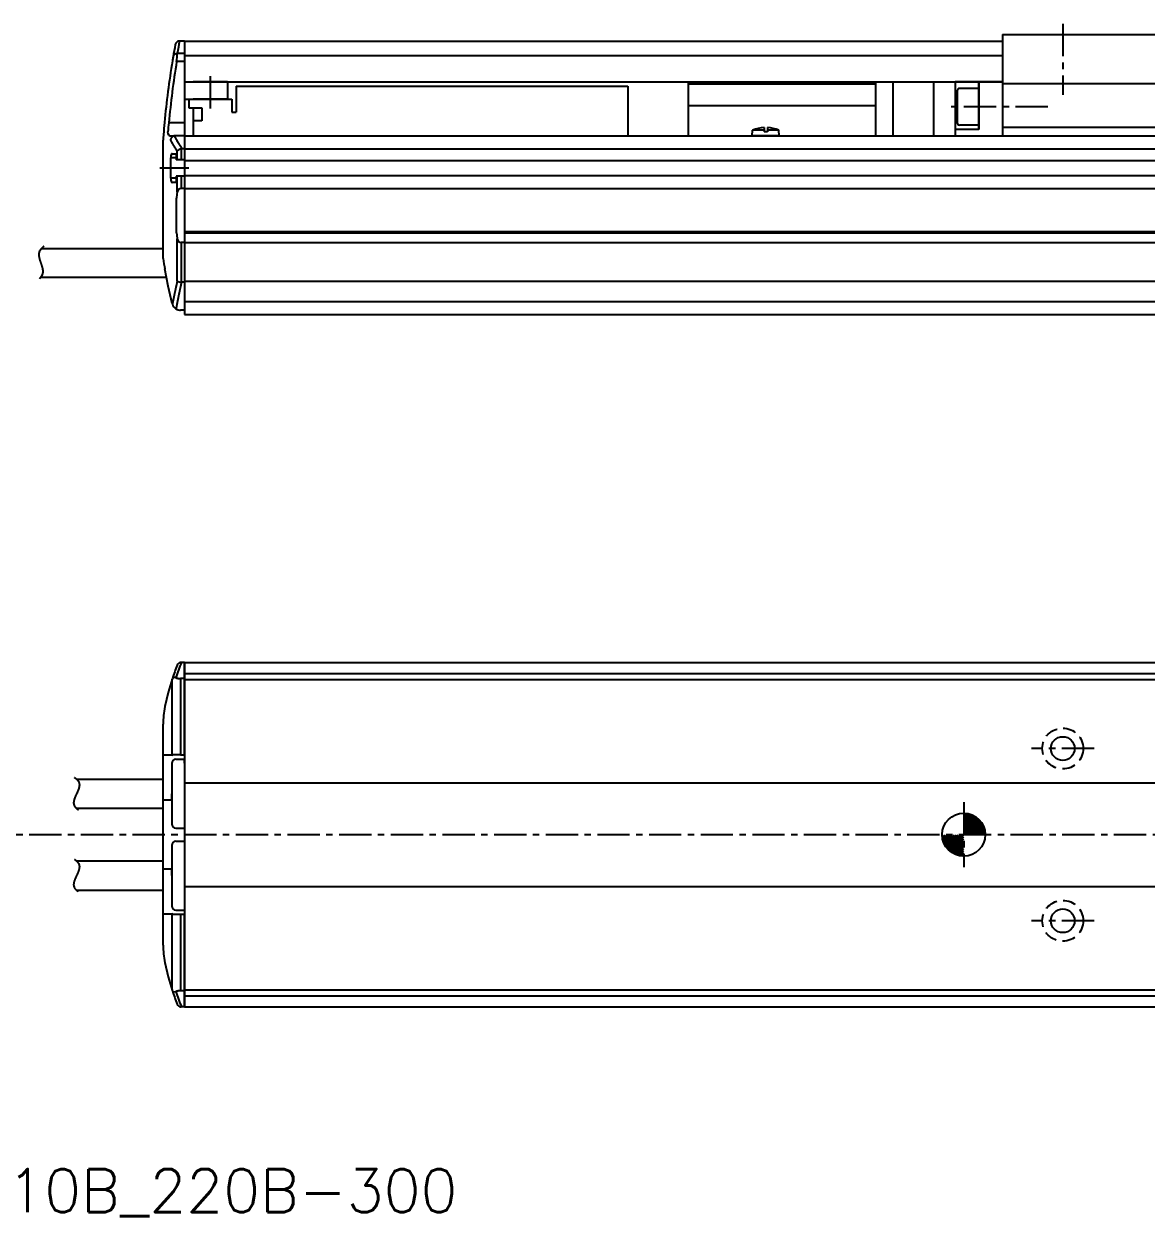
# Model space of a CAD drawing. Extents: x -493 to 333, y 42 to 537.
# Drawn here: x -330.9 to -70.1, y 41.9 to 318.8 of the extents above; entities that cross this region are included whole.
import ezdxf

# ---------------------------------------------------------------- set-up
doc = ezdxf.new("R2010")
doc.units = 0
doc.linetypes.add('CENTER', pattern=[12, 7.5, -1.5, 1.5, -1.5])
doc.linetypes.add('DASHED', pattern=[4.5, 3, -1.5])
doc.layers.get('0').update_dxf_attribs({"linetype": 'CONTINUOUS'})
doc.layers.add('CENTER', color=1, linetype='CENTER')
doc.styles.get("Standard").update_dxf_attribs({"font": 'txt', "bigfont": 'EXTFONT'})

# ---------------------------------------------------------------- blocks, each defined once
blk = doc.blocks.new('DTL0004')
at = {"color": 0, "linetype": 'CONTINUOUS'}
for p, q in [((-3.15, 0), (-3.04, 1.3)), ((3.15, 0), (-3.15, 0)), ((-0.4, 1.3), (-3.04, 1.3)), ((-0.4, 1.89), (-0.4, 0.9)), ((0.4, 0.9), (-0.4, 0.9)), ((0.4, 1.89), (0.4, 0.9)), ((3.04, 1.3), (0.4, 1.3)), ((3.15, 0), (3.04, 1.3))]:
    blk.add_line(p, q, dxfattribs=at)
for start, end in [(92.8723, 112.3565), (67.6435, 87.1277)]:
    blk.add_arc((0, -6.08), 7.98, start, end, dxfattribs=at)
at = {"color": 0}
blk.add_point((0, 0), dxfattribs=at)
blk.add_point((0, 0), dxfattribs=at)
blk = doc.blocks.new('*X5')
at = {"color": 0}
for p, q in [((-296.92, 152.53), (-296.85, 152.6)), ((-296.92, 152.3), (-296.64, 152.59)), ((-296.92, 152.08), (-296.44, 152.56)), ((-296.92, 151.86), (-296.26, 152.52)), ((-296.92, 151.63), (-296.09, 152.46)), ((-296.92, 151.41), (-295.93, 152.4)), ((-296.92, 151.18), (-295.78, 152.33)), ((-296.92, 150.96), (-295.64, 152.25)), ((-296.92, 150.74), (-295.5, 152.16)), ((-296.92, 150.51), (-295.37, 152.07)), ((-296.92, 150.29), (-295.25, 151.96)), ((-296.89, 150.1), (-295.14, 151.85)), ((-296.66, 150.1), (-295.03, 151.74)), ((-296.44, 150.1), (-294.93, 151.61)), ((-296.21, 150.1), (-294.84, 151.48)), ((-295.99, 150.1), (-294.75, 151.34)), ((-295.77, 150.1), (-294.67, 151.2)), ((-295.54, 150.1), (-294.61, 151.04)), ((-299.42, 150.03), (-299.34, 150.1)), ((-299.41, 149.82), (-299.12, 150.1)), ((-299.38, 149.63), (-298.9, 150.1)), ((-299.33, 149.44), (-298.67, 150.1)), ((-299.28, 149.27), (-298.45, 150.1)), ((-299.22, 149.11), (-298.23, 150.1)), ((-299.15, 148.96), (-298, 150.1)), ((-299.07, 148.82), (-297.78, 150.1)), ((-298.98, 148.68), (-297.56, 150.1)), ((-298.88, 148.55), (-297.33, 150.1)), ((-298.78, 148.43), (-297.11, 150.1)), ((-298.67, 148.32), (-296.92, 150.07)), ((-298.56, 148.21), (-296.92, 149.84)), ((-298.43, 148.11), (-296.92, 149.62)), ((-295.32, 150.1), (-294.55, 150.88)), ((-295.1, 150.1), (-294.5, 150.7)), ((-294.87, 150.1), (-294.46, 150.52)), ((-294.65, 150.1), (-294.43, 150.32)), ((-294.43, 150.1), (-294.42, 150.11)), ((-298.3, 148.02), (-296.92, 149.4)), ((-298.16, 147.93), (-296.92, 149.17)), ((-298.02, 147.86), (-296.92, 148.95)), ((-297.86, 147.79), (-296.92, 148.73)), ((-297.7, 147.73), (-296.92, 148.5)), ((-297.52, 147.68), (-296.92, 148.28)), ((-297.34, 147.64), (-296.92, 148.05)), ((-297.14, 147.61), (-296.92, 147.83)), ((-296.93, 147.6), (-296.92, 147.61))]:
    blk.add_line(p, q, dxfattribs=at)

msp = doc.modelspace()

# ---------------------------------------------------------------- linework, layer by layer
at = {"color": 7, "linetype": 'CONTINUOUS'}
for p, q in [((-103.52, 316.26), (-25.52, 316.26)), ((-103.52, 316.26), (-103.52, 292.76)), ((-294.71, 314.76), (-294.7, 314.76)), ((-293.52, 314.76), (-294.7, 314.76)), ((-293.52, 314.76), (-293.52, 305.26)), ((-293.52, 314.76), (-293.52, 252.26)), ((-293.52, 314.76), (-103.52, 314.76)), ((-293.52, 314.76), (-293.52, 305.26)), ((-293.52, 311.87), (-295.21, 311.87)), ((-293.52, 311.4), (-103.52, 311.4)), ((-293.52, 309.99), (-295.37, 309.99)), ((-293.52, 305.26), (-103.52, 305.26)), ((-283.52, 305.26), (-291.52, 305.26)), ((-283.52, 305.26), (-283.52, 301.26)), ((-176.52, 305.26), (-176.52, 292.76)), ((-176.52, 304.79), (-133.02, 304.79)), ((-133.02, 305.26), (-133.02, 292.76)), ((-129.02, 305.26), (-129.02, 292.76)), ((-119.52, 305.26), (-119.52, 292.76)), ((-114.52, 305.26), (-114.52, 292.76)), ((-103.52, 305.26), (-114.52, 305.26)), ((-103.52, 305.26), (-114.52, 305.26)), ((-109.02, 294.26), (-109.02, 305.26)), ((-109.02, 305.26), (-109.02, 294.26)), ((-103.52, 304.89), (-60.59, 304.89)), ((-281.52, 304.26), (-190.52, 304.26)), ((-281.52, 304.26), (-281.52, 298.26)), ((-190.52, 304.26), (-190.52, 292.76)), ((-114.02, 303.26), (-114.02, 295.76)), ((-114.02, 303.26), (-114.02, 295.76)), ((-109.02, 303.76), (-113.52, 303.76)), ((-109.02, 303.76), (-113.52, 303.76)), ((-293.52, 301.26), (-282.52, 301.26)), ((-292.52, 301.26), (-292.52, 299.26)), ((-292.52, 299.26), (-289.52, 299.26)), ((-283.52, 301.26), (-291.52, 301.26)), ((-291.52, 299.26), (-291.52, 292.76)), ((-289.52, 299.26), (-289.52, 296.26)), ((-282.52, 301.26), (-282.52, 298.26)), ((-176.52, 299.8), (-133.02, 299.8)), ((-282.52, 298.26), (-281.52, 298.26)), ((-293.52, 295.76), (-297.19, 295.76)), ((-289.52, 296.26), (-291.52, 296.26)), ((-109.02, 294.26), (-114.52, 294.26)), ((-109.02, 294.26), (-114.52, 294.26)), ((-109.02, 295.26), (-113.52, 295.26)), ((-109.02, 295.26), (-113.52, 295.26)), ((-103.52, 294.76), (-25.52, 294.76)), ((-298.52, 264.26), (-298.52, 291.76)), ((-298.42, 293.08), (-298.42, 293.06)), ((-297.12, 292.85), (-296.91, 292.76)), ((-296.91, 292.76), (-295.76, 292.76)), ((-295.76, 292.76), (-295.91, 292.75)), ((-293.52, 292.76), (-295.76, 292.76)), ((-293.52, 292.76), (318.48, 292.76)), ((-293.52, 292.76), (-293.52, 251.26)), ((-296.43, 288.61), (-295.49, 288.61)), ((-295.49, 288.61), (-295.49, 287.16)), ((-295.23, 287.16), (-295.23, 289.18)), ((-294.1, 289.76), (-294.3, 289.74)), ((-294.3, 289.74), (-294.3, 287.16)), ((-293.52, 289.76), (-294.1, 289.76)), ((-293.52, 289.76), (318.48, 289.76)), ((-296.75, 282.91), (-296.75, 287.61)), ((-295.49, 287.61), (-296.75, 287.61)), ((-293.52, 287.16), (-295.49, 287.16)), ((-293.52, 287.01), (318.48, 287.01)), ((-295.49, 282.91), (-296.75, 282.91)), ((-293.52, 283.36), (-295.49, 283.36)), ((-295.49, 283.36), (-295.49, 281.91)), ((-295.23, 279.69), (-295.23, 283.36)), ((-294.3, 283.36), (-294.3, 280.49)), ((-293.52, 283.51), (318.48, 283.51)), ((-295.49, 281.91), (-296.43, 281.91)), ((-293.52, 280.49), (-294.3, 280.49)), ((-293.52, 280.49), (318.48, 280.49)), ((-295.37, 270.26), (-295.37, 278.26)), ((-295.23, 259.03), (-295.23, 268.83)), ((-293.52, 270.56), (318.48, 270.56)), ((-293.52, 270.26), (318.48, 270.26)), ((-326.73, 266.61), (-298.55, 266.61)), ((-294.3, 268.02), (-294.3, 258.76)), ((-293.52, 268.02), (-294.3, 268.02)), ((-293.52, 268.02), (318.48, 268.02)), ((-326.94, 259.91), (-297.74, 259.91)), ((-294.3, 258.76), (-294.25, 258.76)), ((-293.52, 258.76), (-294.25, 258.76)), ((-293.52, 259.03), (318.48, 259.03)), ((-296.41, 253.79), (-296.37, 253.65)), ((-293.52, 252.26), (-294.46, 252.26)), ((-293.52, 254.26), (318.48, 254.26)), ((-293.52, 251.26), (318.48, 251.26)), ((-294.3, 170.47), (-294.25, 170.47)), ((-293.52, 170.47), (-294.25, 170.47)), ((-293.52, 170.47), (-293.52, 90.47)), ((-293.52, 170.47), (318.48, 170.47)), ((-293.52, 166.72), (-293.52, 170.47)), ((-296.41, 166.56), (-296.37, 166.68)), ((-296.41, 148.97), (-296.41, 166.56)), ((-293.52, 166.72), (-294.46, 166.72)), ((-294.46, 166.72), (-294.46, 148.97)), ((-293.52, 167.87), (318.48, 167.87)), ((-293.52, 148.97), (-293.52, 166.72)), ((-293.52, 166.47), (318.48, 166.47)), ((-298.52, 104.82), (-298.52, 156.12)), ((-298.52, 148.92), (-298.35, 148.97)), ((-298.35, 148.97), (-296.41, 148.97)), ((-296.52, 148.9), (-296.32, 148.97)), ((-296.52, 146.97), (-296.52, 132.97)), ((-294.46, 148.97), (-296.41, 148.97)), ((-295.52, 147.97), (-293.52, 147.97)), ((-294.46, 148.97), (-293.52, 148.97)), ((-293.52, 148.97), (-293.52, 147.99)), ((-293.52, 147.05), (-293.52, 147.99)), ((-293.52, 147.97), (-293.52, 131.97)), ((-293.52, 147.05), (-293.52, 146.52)), ((-318.6, 143.32), (-298.52, 143.32)), ((-293.52, 142.47), (318.48, 142.47)), ((-296.52, 138.47), (-298.52, 138.47)), ((-296.52, 138.47), (-296.52, 139.97)), ((-318.69, 136.62), (-298.52, 136.62)), ((-295.52, 131.97), (-293.52, 131.97)), ((-296.52, 127.97), (-296.52, 113.97)), ((-295.52, 128.97), (-293.52, 128.97)), ((-293.52, 128.97), (-293.52, 112.97)), ((-318.66, 124.37), (-298.52, 124.37)), ((-296.52, 122.47), (-298.52, 122.47)), ((-296.52, 120.97), (-296.52, 122.47)), ((-318.64, 117.57), (-298.52, 117.57)), ((-293.52, 118.47), (318.48, 118.47)), ((-293.52, 114.42), (-293.52, 113.9)), ((-293.52, 113.9), (-293.52, 112.96)), ((-298.35, 111.97), (-298.52, 112.03)), ((-296.41, 111.97), (-298.35, 111.97)), ((-296.32, 111.97), (-296.52, 112.05)), ((-296.41, 94.39), (-296.41, 111.97)), ((-296.41, 111.97), (-294.46, 111.97)), ((-295.52, 112.97), (-293.52, 112.97)), ((-294.46, 111.97), (-294.46, 94.23)), ((-294.46, 111.97), (-293.52, 111.97)), ((-293.52, 112.96), (-293.52, 111.97)), ((-293.52, 94.23), (-293.52, 111.97)), ((-296.37, 94.27), (-296.41, 94.39)), ((-293.52, 94.23), (-294.46, 94.23)), ((-293.52, 94.47), (318.48, 94.47)), ((-293.52, 90.47), (-293.52, 94.23)), ((-293.52, 93.07), (318.48, 93.07)), ((-294.25, 90.47), (-294.3, 90.47)), ((-293.52, 90.47), (-294.25, 90.47)), ((-293.52, 90.47), (318.48, 90.47))]:
    msp.add_line(p, q, dxfattribs=at)
for points in [[(-295.37, 309.99), (-295.33, 310.42), (-295.28, 311.04), (-295.24, 311.54), (-295.21, 311.87)], [(-297.12, 292.85), (-297.33, 293.25), (-297.42, 293.71)], [(-296.43, 288.61), (-296.44, 288.61), (-296.55, 288.54), (-296.64, 288.37), (-296.7, 288.13), (-296.74, 287.83), (-296.75, 287.61)], [(-296.75, 282.91), (-296.75, 282.81), (-296.72, 282.49), (-296.66, 282.2), (-296.57, 282), (-296.46, 281.91), (-296.43, 281.91)], [(-295.23, 279.69), (-295.31, 279.2), (-295.37, 278.26)], [(-295.37, 270.26), (-295.35, 269.71), (-295.23, 268.83)], [(-296.41, 253.79), (-297.32, 257.88), (-298.1, 261.84)], [(-296.41, 166.56), (-297.32, 163.46), (-298.1, 160.2)], [(-295.53, 166.9), (-295.74, 166.95), (-296.04, 166.95), (-296.26, 166.85), (-296.37, 166.68)], [(-298.1, 100.75), (-297.32, 97.47), (-296.41, 94.39)], [(-296.37, 94.27), (-296.32, 94.17), (-296.17, 94.04), (-295.92, 93.98), (-295.53, 94.05)]]:
    msp.add_lwpolyline(points, dxfattribs=at)
for points in [[(-296.8, 291.76, 0), (-296.79, 291.74, 0), (-296.78, 291.72, 0), (-296.77, 291.7, 0), (-296.76, 291.68, 0), (-296.75, 291.66, 0), (-296.74, 291.64, 0), (-296.73, 291.61, 0), (-296.71, 291.59, 0), (-296.7, 291.57, 0), (-296.69, 291.55, 0), (-296.68, 291.53, 0), (-296.67, 291.51, 0), (-296.66, 291.49, 0), (-296.65, 291.47, 0), (-296.64, 291.45, 0), (-296.63, 291.43, 0), (-296.61, 291.41, 0), (-296.6, 291.39, 0), (-296.59, 291.37, 0), (-296.58, 291.35, 0), (-296.57, 291.33, 0), (-296.56, 291.31, 0), (-296.55, 291.29, 0), (-296.54, 291.27, 0), (-296.52, 291.25, 0), (-296.51, 291.23, 0), (-296.5, 291.21, 0), (-296.49, 291.19, 0), (-296.48, 291.17, 0), (-296.47, 291.15, 0), (-296.46, 291.13, 0), (-296.44, 291.11, 0), (-296.43, 291.09, 0), (-296.42, 291.07, 0), (-296.41, 291.05, 0), (-296.4, 291.03, 0), (-296.39, 291.01, 0), (-296.37, 290.99, 0), (-296.36, 290.96, 0), (-296.35, 290.94, 0), (-296.34, 290.92, 0), (-296.33, 290.9, 0), (-296.31, 290.88, 0), (-296.3, 290.86, 0), (-296.29, 290.84, 0), (-296.28, 290.82, 0), (-296.27, 290.8, 0), (-296.26, 290.78, 0), (-296.24, 290.76, 0), (-296.23, 290.74, 0), (-296.22, 290.72, 0), (-296.21, 290.7, 0), (-296.2, 290.68, 0), (-296.18, 290.66, 0), (-296.17, 290.64, 0), (-296.16, 290.62, 0), (-296.15, 290.6, 0), (-296.14, 290.58, 0), (-296.12, 290.56, 0), (-296.11, 290.54, 0), (-296.1, 290.52, 0), (-296.09, 290.5, 0), (-296.07, 290.48, 0), (-296.06, 290.46, 0), (-296.05, 290.44, 0), (-296.04, 290.42, 0), (-296.03, 290.4, 0), (-296.01, 290.38, 0), (-296, 290.36, 0), (-295.99, 290.34, 0), (-295.98, 290.32, 0), (-295.96, 290.3, 0), (-295.95, 290.28, 0), (-295.94, 290.26, 0), (-295.93, 290.24, 0), (-295.91, 290.22, 0), (-295.9, 290.2, 0), (-295.89, 290.18, 0), (-295.88, 290.16, 0), (-295.86, 290.14, 0), (-295.85, 290.12, 0), (-295.84, 290.1, 0), (-295.83, 290.08, 0), (-295.81, 290.06, 0), (-295.8, 290.04, 0), (-295.79, 290.02, 0), (-295.77, 290, 0), (-295.76, 289.98, 0), (-295.75, 289.96, 0), (-295.74, 289.94, 0), (-295.72, 289.92, 0), (-295.71, 289.9, 0), (-295.7, 289.88, 0), (-295.68, 289.86, 0), (-295.67, 289.84, 0), (-295.66, 289.82, 0), (-295.65, 289.8, 0), (-295.63, 289.78, 0), (-295.62, 289.76, 0), (-295.61, 289.74, 0), (-295.59, 289.72, 0), (-295.58, 289.7, 0), (-295.57, 289.68, 0), (-295.55, 289.66, 0), (-295.54, 289.64, 0), (-295.53, 289.62, 0), (-295.51, 289.6, 0), (-295.5, 289.58, 0), (-295.49, 289.56, 0), (-295.47, 289.54, 0), (-295.46, 289.52, 0), (-295.45, 289.5, 0), (-295.43, 289.48, 0), (-295.42, 289.46, 0), (-295.41, 289.44, 0), (-295.39, 289.42, 0), (-295.38, 289.4, 0), (-295.37, 289.38, 0), (-295.35, 289.36, 0), (-295.34, 289.34, 0), (-295.33, 289.32, 0), (-295.31, 289.3, 0), (-295.3, 289.28, 0), (-295.29, 289.26, 0), (-295.27, 289.24, 0), (-295.26, 289.22, 0), (-295.25, 289.2, 0), (-295.23, 289.18, 0)], [(-295.91, 292.75, 0), (-295.9, 292.72, 0), (-295.88, 292.7, 0), (-295.87, 292.68, 0), (-295.86, 292.65, 0), (-295.85, 292.63, 0), (-295.83, 292.6, 0), (-295.82, 292.58, 0), (-295.81, 292.56, 0), (-295.8, 292.53, 0), (-295.78, 292.51, 0), (-295.77, 292.49, 0), (-295.76, 292.46, 0), (-295.75, 292.44, 0), (-295.73, 292.42, 0), (-295.72, 292.39, 0), (-295.71, 292.37, 0), (-295.7, 292.34, 0), (-295.68, 292.32, 0), (-295.67, 292.3, 0), (-295.66, 292.27, 0), (-295.65, 292.25, 0), (-295.63, 292.23, 0), (-295.62, 292.2, 0), (-295.61, 292.18, 0), (-295.59, 292.16, 0), (-295.58, 292.13, 0), (-295.57, 292.11, 0), (-295.55, 292.08, 0), (-295.54, 292.06, 0), (-295.53, 292.04, 0), (-295.52, 292.01, 0), (-295.5, 291.99, 0), (-295.49, 291.97, 0), (-295.48, 291.94, 0), (-295.46, 291.92, 0), (-295.45, 291.9, 0), (-295.44, 291.87, 0), (-295.42, 291.85, 0), (-295.41, 291.83, 0), (-295.4, 291.8, 0), (-295.38, 291.78, 0), (-295.37, 291.76, 0), (-295.36, 291.73, 0), (-295.34, 291.71, 0), (-295.33, 291.69, 0), (-295.31, 291.66, 0), (-295.3, 291.64, 0), (-295.29, 291.61, 0), (-295.27, 291.59, 0), (-295.26, 291.57, 0), (-295.25, 291.54, 0), (-295.23, 291.52, 0), (-295.22, 291.5, 0), (-295.21, 291.47, 0), (-295.19, 291.45, 0), (-295.18, 291.43, 0), (-295.16, 291.4, 0), (-295.15, 291.38, 0), (-295.14, 291.36, 0), (-295.12, 291.33, 0), (-295.11, 291.31, 0), (-295.09, 291.29, 0), (-295.08, 291.26, 0), (-295.07, 291.24, 0), (-295.05, 291.22, 0), (-295.04, 291.19, 0), (-295.02, 291.17, 0), (-295.01, 291.15, 0), (-294.99, 291.12, 0), (-294.98, 291.1, 0), (-294.97, 291.08, 0), (-294.95, 291.05, 0), (-294.94, 291.03, 0), (-294.92, 291.01, 0), (-294.91, 290.98, 0), (-294.89, 290.96, 0), (-294.88, 290.94, 0), (-294.87, 290.91, 0), (-294.85, 290.89, 0), (-294.84, 290.87, 0), (-294.82, 290.84, 0), (-294.81, 290.82, 0), (-294.79, 290.8, 0), (-294.78, 290.77, 0), (-294.76, 290.75, 0), (-294.75, 290.73, 0), (-294.73, 290.7, 0), (-294.72, 290.68, 0), (-294.7, 290.66, 0), (-294.69, 290.63, 0), (-294.67, 290.61, 0), (-294.66, 290.59, 0), (-294.64, 290.57, 0), (-294.63, 290.54, 0), (-294.61, 290.52, 0), (-294.6, 290.5, 0), (-294.58, 290.47, 0), (-294.57, 290.45, 0), (-294.55, 290.43, 0), (-294.54, 290.4, 0), (-294.52, 290.38, 0), (-294.51, 290.36, 0), (-294.49, 290.33, 0), (-294.48, 290.31, 0), (-294.46, 290.29, 0), (-294.45, 290.26, 0), (-294.43, 290.24, 0), (-294.42, 290.22, 0), (-294.4, 290.19, 0), (-294.39, 290.17, 0), (-294.37, 290.15, 0), (-294.35, 290.13, 0), (-294.34, 290.1, 0), (-294.32, 290.08, 0), (-294.31, 290.06, 0), (-294.29, 290.03, 0), (-294.28, 290.01, 0), (-294.26, 289.99, 0), (-294.24, 289.96, 0), (-294.23, 289.94, 0), (-294.21, 289.92, 0), (-294.2, 289.9, 0), (-294.18, 289.87, 0), (-294.17, 289.85, 0), (-294.15, 289.83, 0), (-294.13, 289.8, 0), (-294.12, 289.78, 0), (-294.1, 289.76, 0)], [(-326.2, 267.09, 0), (-326.23, 267.06, 0), (-326.27, 267.04, 0), (-326.3, 267.01, 0), (-326.33, 266.98, 0), (-326.36, 266.95, 0), (-326.4, 266.92, 0), (-326.43, 266.89, 0), (-326.46, 266.86, 0), (-326.5, 266.83, 0), (-326.53, 266.8, 0), (-326.56, 266.77, 0), (-326.59, 266.74, 0), (-326.63, 266.71, 0), (-326.66, 266.68, 0), (-326.69, 266.65, 0), (-326.72, 266.62, 0), (-326.75, 266.59, 0), (-326.78, 266.56, 0), (-326.81, 266.52, 0), (-326.84, 266.49, 0), (-326.87, 266.46, 0), (-326.9, 266.43, 0), (-326.93, 266.39, 0), (-326.95, 266.36, 0), (-326.98, 266.33, 0), (-327.01, 266.29, 0), (-327.03, 266.26, 0), (-327.06, 266.22, 0), (-327.08, 266.19, 0), (-327.1, 266.15, 0), (-327.12, 266.12, 0), (-327.15, 266.08, 0), (-327.17, 266.05, 0), (-327.19, 266.01, 0), (-327.2, 265.98, 0), (-327.22, 265.94, 0), (-327.24, 265.9, 0), (-327.25, 265.87, 0), (-327.27, 265.83, 0), (-327.28, 265.79, 0), (-327.3, 265.76, 0), (-327.31, 265.72, 0), (-327.32, 265.68, 0), (-327.33, 265.64, 0), (-327.34, 265.6, 0), (-327.35, 265.56, 0), (-327.35, 265.53, 0), (-327.36, 265.49, 0), (-327.37, 265.45, 0), (-327.37, 265.41, 0), (-327.38, 265.37, 0), (-327.38, 265.33, 0), (-327.38, 265.29, 0), (-327.38, 265.25, 0), (-327.39, 265.21, 0), (-327.39, 265.17, 0), (-327.39, 265.13, 0), (-327.39, 265.09, 0), (-327.38, 265.04, 0), (-327.38, 265, 0), (-327.38, 264.96, 0), (-327.38, 264.92, 0), (-327.37, 264.88, 0), (-327.37, 264.84, 0), (-327.36, 264.8, 0), (-327.36, 264.75, 0), (-327.35, 264.71, 0), (-327.34, 264.67, 0), (-327.34, 264.63, 0), (-327.33, 264.58, 0), (-327.32, 264.54, 0), (-327.31, 264.5, 0), (-327.3, 264.45, 0), (-327.29, 264.41, 0), (-327.28, 264.37, 0), (-327.27, 264.32, 0), (-327.26, 264.28, 0), (-327.25, 264.24, 0), (-327.24, 264.19, 0), (-327.23, 264.15, 0), (-327.21, 264.11, 0), (-327.2, 264.06, 0), (-327.19, 264.02, 0), (-327.18, 263.98, 0), (-327.16, 263.93, 0), (-327.15, 263.89, 0), (-327.14, 263.84, 0), (-327.12, 263.8, 0), (-327.11, 263.75, 0), (-327.09, 263.71, 0), (-327.08, 263.66, 0), (-327.06, 263.62, 0), (-327.05, 263.58, 0), (-327.03, 263.53, 0), (-327.02, 263.49, 0), (-327, 263.44, 0), (-326.99, 263.4, 0), (-326.97, 263.35, 0), (-326.96, 263.31, 0), (-326.94, 263.26, 0), (-326.93, 263.22, 0), (-326.91, 263.17, 0), (-326.9, 263.13, 0), (-326.88, 263.08, 0), (-326.87, 263.04, 0), (-326.85, 262.99, 0), (-326.84, 262.95, 0), (-326.82, 262.9, 0), (-326.81, 262.86, 0), (-326.79, 262.81, 0), (-326.78, 262.77, 0), (-326.76, 262.72, 0), (-326.75, 262.68, 0), (-326.73, 262.64, 0), (-326.72, 262.59, 0), (-326.71, 262.55, 0), (-326.69, 262.5, 0), (-326.68, 262.46, 0), (-326.67, 262.41, 0), (-326.65, 262.37, 0), (-326.64, 262.32, 0), (-326.63, 262.28, 0), (-326.62, 262.23, 0), (-326.61, 262.19, 0), (-326.59, 262.15, 0), (-326.58, 262.1, 0), (-326.57, 262.06, 0), (-326.56, 262.01, 0), (-326.55, 261.97, 0), (-326.54, 261.93, 0), (-326.54, 261.88, 0), (-326.53, 261.84, 0), (-326.52, 261.8, 0), (-326.51, 261.75, 0), (-326.51, 261.71, 0), (-326.5, 261.67, 0), (-326.49, 261.62, 0), (-326.49, 261.58, 0), (-326.48, 261.54, 0), (-326.48, 261.49, 0), (-326.48, 261.45, 0), (-326.47, 261.41, 0), (-326.47, 261.37, 0), (-326.47, 261.32, 0), (-326.47, 261.28, 0), (-326.47, 261.24, 0), (-326.47, 261.2, 0), (-326.47, 261.16, 0), (-326.47, 261.11, 0), (-326.48, 261.07, 0), (-326.48, 261.03, 0), (-326.48, 260.99, 0), (-326.49, 260.95, 0), (-326.5, 260.91, 0), (-326.5, 260.87, 0), (-326.51, 260.83, 0), (-326.52, 260.79, 0), (-326.53, 260.75, 0), (-326.54, 260.71, 0), (-326.55, 260.67, 0), (-326.56, 260.63, 0), (-326.57, 260.59, 0), (-326.59, 260.55, 0), (-326.6, 260.51, 0), (-326.62, 260.47, 0), (-326.63, 260.43, 0), (-326.65, 260.4, 0), (-326.67, 260.36, 0), (-326.69, 260.32, 0), (-326.71, 260.28, 0), (-326.73, 260.25, 0), (-326.75, 260.21, 0), (-326.77, 260.17, 0), (-326.79, 260.13, 0), (-326.82, 260.1, 0), (-326.84, 260.06, 0), (-326.86, 260.02, 0), (-326.89, 259.99, 0), (-326.91, 259.95, 0), (-326.94, 259.92, 0), (-326.96, 259.88, 0), (-326.99, 259.85, 0), (-327.01, 259.81, 0), (-327.04, 259.78, 0), (-327.06, 259.74, 0), (-327.09, 259.71, 0), (-327.12, 259.67, 0), (-327.14, 259.64, 0), (-327.17, 259.6, 0), (-327.2, 259.57, 0), (-327.22, 259.54, 0)], [(-295.23, 259.03, 0), (-295.24, 258.98, 0), (-295.25, 258.94, 0), (-295.26, 258.9, 0), (-295.27, 258.86, 0), (-295.28, 258.82, 0), (-295.29, 258.78, 0), (-295.3, 258.73, 0), (-295.31, 258.69, 0), (-295.32, 258.65, 0), (-295.33, 258.61, 0), (-295.34, 258.57, 0), (-295.35, 258.53, 0), (-295.36, 258.48, 0), (-295.36, 258.44, 0), (-295.37, 258.4, 0), (-295.38, 258.36, 0), (-295.39, 258.32, 0), (-295.4, 258.28, 0), (-295.41, 258.23, 0), (-295.42, 258.19, 0), (-295.43, 258.15, 0), (-295.44, 258.11, 0), (-295.45, 258.07, 0), (-295.46, 258.03, 0), (-295.47, 257.98, 0), (-295.48, 257.94, 0), (-295.49, 257.9, 0), (-295.5, 257.86, 0), (-295.5, 257.82, 0), (-295.51, 257.77, 0), (-295.52, 257.73, 0), (-295.53, 257.69, 0), (-295.54, 257.65, 0), (-295.55, 257.61, 0), (-295.56, 257.57, 0), (-295.57, 257.52, 0), (-295.58, 257.48, 0), (-295.59, 257.44, 0), (-295.6, 257.4, 0), (-295.61, 257.36, 0), (-295.61, 257.31, 0), (-295.62, 257.27, 0), (-295.63, 257.23, 0), (-295.64, 257.19, 0), (-295.65, 257.15, 0), (-295.66, 257.11, 0), (-295.67, 257.06, 0), (-295.68, 257.02, 0), (-295.69, 256.98, 0), (-295.7, 256.94, 0), (-295.71, 256.9, 0), (-295.71, 256.85, 0), (-295.72, 256.81, 0), (-295.73, 256.77, 0), (-295.74, 256.73, 0), (-295.75, 256.69, 0), (-295.76, 256.64, 0), (-295.77, 256.6, 0), (-295.78, 256.56, 0), (-295.79, 256.52, 0), (-295.79, 256.48, 0), (-295.8, 256.43, 0), (-295.81, 256.39, 0), (-295.82, 256.35, 0), (-295.83, 256.31, 0), (-295.84, 256.27, 0), (-295.85, 256.22, 0), (-295.86, 256.18, 0), (-295.87, 256.14, 0), (-295.87, 256.1, 0), (-295.88, 256.06, 0), (-295.89, 256.01, 0), (-295.9, 255.97, 0), (-295.91, 255.93, 0), (-295.92, 255.89, 0), (-295.93, 255.85, 0), (-295.94, 255.8, 0), (-295.94, 255.76, 0), (-295.95, 255.72, 0), (-295.96, 255.68, 0), (-295.97, 255.63, 0), (-295.98, 255.59, 0), (-295.99, 255.55, 0), (-296, 255.51, 0), (-296.01, 255.47, 0), (-296.01, 255.42, 0), (-296.02, 255.38, 0), (-296.03, 255.34, 0), (-296.04, 255.3, 0), (-296.05, 255.26, 0), (-296.06, 255.21, 0), (-296.07, 255.17, 0), (-296.07, 255.13, 0), (-296.08, 255.09, 0), (-296.09, 255.04, 0), (-296.1, 255, 0), (-296.11, 254.96, 0), (-296.12, 254.92, 0), (-296.12, 254.88, 0), (-296.13, 254.83, 0), (-296.14, 254.79, 0), (-296.15, 254.75, 0), (-296.16, 254.71, 0), (-296.17, 254.66, 0), (-296.18, 254.62, 0), (-296.18, 254.58, 0), (-296.19, 254.54, 0), (-296.2, 254.5, 0), (-296.21, 254.45, 0), (-296.22, 254.41, 0), (-296.23, 254.37, 0), (-296.23, 254.33, 0), (-296.24, 254.28, 0), (-296.25, 254.24, 0), (-296.26, 254.2, 0), (-296.27, 254.16, 0), (-296.28, 254.11, 0), (-296.28, 254.07, 0), (-296.29, 254.03, 0), (-296.3, 253.99, 0), (-296.31, 253.94, 0), (-296.32, 253.9, 0), (-296.33, 253.86, 0), (-296.33, 253.82, 0), (-296.34, 253.78, 0), (-296.35, 253.73, 0), (-296.36, 253.69, 0), (-296.37, 253.65, 0)], [(-294.25, 258.76, 0), (-294.26, 258.71, 0), (-294.27, 258.66, 0), (-294.28, 258.61, 0), (-294.29, 258.57, 0), (-294.3, 258.52, 0), (-294.31, 258.47, 0), (-294.32, 258.42, 0), (-294.33, 258.37, 0), (-294.35, 258.33, 0), (-294.36, 258.28, 0), (-294.37, 258.23, 0), (-294.38, 258.18, 0), (-294.39, 258.14, 0), (-294.4, 258.09, 0), (-294.41, 258.04, 0), (-294.42, 257.99, 0), (-294.43, 257.94, 0), (-294.44, 257.9, 0), (-294.45, 257.85, 0), (-294.46, 257.8, 0), (-294.47, 257.75, 0), (-294.48, 257.7, 0), (-294.49, 257.66, 0), (-294.51, 257.61, 0), (-294.52, 257.56, 0), (-294.53, 257.51, 0), (-294.54, 257.46, 0), (-294.55, 257.42, 0), (-294.56, 257.37, 0), (-294.57, 257.32, 0), (-294.58, 257.27, 0), (-294.59, 257.22, 0), (-294.6, 257.17, 0), (-294.61, 257.13, 0), (-294.62, 257.08, 0), (-294.63, 257.03, 0), (-294.64, 256.98, 0), (-294.65, 256.93, 0), (-294.66, 256.89, 0), (-294.67, 256.84, 0), (-294.68, 256.79, 0), (-294.69, 256.74, 0), (-294.7, 256.69, 0), (-294.71, 256.64, 0), (-294.72, 256.6, 0), (-294.73, 256.55, 0), (-294.74, 256.5, 0), (-294.75, 256.45, 0), (-294.76, 256.4, 0), (-294.77, 256.36, 0), (-294.78, 256.31, 0), (-294.79, 256.26, 0), (-294.81, 256.21, 0), (-294.82, 256.16, 0), (-294.83, 256.11, 0), (-294.84, 256.07, 0), (-294.85, 256.02, 0), (-294.86, 255.97, 0), (-294.87, 255.92, 0), (-294.88, 255.87, 0), (-294.89, 255.82, 0), (-294.9, 255.78, 0), (-294.91, 255.73, 0), (-294.92, 255.68, 0), (-294.93, 255.63, 0), (-294.94, 255.58, 0), (-294.95, 255.53, 0), (-294.96, 255.49, 0), (-294.97, 255.44, 0), (-294.98, 255.39, 0), (-294.99, 255.34, 0), (-295, 255.29, 0), (-295.01, 255.24, 0), (-295.01, 255.19, 0), (-295.02, 255.15, 0), (-295.03, 255.1, 0), (-295.04, 255.05, 0), (-295.05, 255, 0), (-295.06, 254.95, 0), (-295.07, 254.9, 0), (-295.08, 254.85, 0), (-295.09, 254.81, 0), (-295.1, 254.76, 0), (-295.11, 254.71, 0), (-295.12, 254.66, 0), (-295.13, 254.61, 0), (-295.14, 254.56, 0), (-295.15, 254.51, 0), (-295.16, 254.47, 0), (-295.17, 254.42, 0), (-295.18, 254.37, 0), (-295.19, 254.32, 0), (-295.2, 254.27, 0), (-295.21, 254.22, 0), (-295.22, 254.17, 0), (-295.23, 254.13, 0), (-295.24, 254.08, 0), (-295.25, 254.03, 0), (-295.26, 253.98, 0), (-295.27, 253.93, 0), (-295.28, 253.88, 0), (-295.28, 253.83, 0), (-295.29, 253.78, 0), (-295.3, 253.74, 0), (-295.31, 253.69, 0), (-295.32, 253.64, 0), (-295.33, 253.59, 0), (-295.34, 253.54, 0), (-295.35, 253.49, 0), (-295.36, 253.44, 0), (-295.37, 253.39, 0), (-295.38, 253.35, 0), (-295.39, 253.3, 0), (-295.4, 253.25, 0), (-295.41, 253.2, 0), (-295.42, 253.15, 0), (-295.43, 253.1, 0), (-295.43, 253.05, 0), (-295.44, 253, 0), (-295.45, 252.96, 0), (-295.46, 252.91, 0), (-295.47, 252.86, 0), (-295.48, 252.81, 0), (-295.49, 252.76, 0), (-295.5, 252.71, 0), (-295.51, 252.66, 0), (-295.52, 252.61, 0), (-295.53, 252.56, 0)], [(-295.53, 166.9, 0), (-295.52, 166.89, 0), (-295.51, 166.89, 0), (-295.5, 166.89, 0), (-295.5, 166.89, 0), (-295.49, 166.88, 0), (-295.48, 166.88, 0), (-295.47, 166.88, 0), (-295.47, 166.87, 0), (-295.46, 166.87, 0), (-295.45, 166.87, 0), (-295.44, 166.87, 0), (-295.44, 166.86, 0), (-295.43, 166.86, 0), (-295.42, 166.86, 0), (-295.41, 166.86, 0), (-295.4, 166.86, 0), (-295.4, 166.85, 0), (-295.39, 166.85, 0), (-295.38, 166.85, 0), (-295.37, 166.85, 0), (-295.37, 166.84, 0), (-295.36, 166.84, 0), (-295.35, 166.84, 0), (-295.34, 166.84, 0), (-295.33, 166.83, 0), (-295.33, 166.83, 0), (-295.32, 166.83, 0), (-295.31, 166.83, 0), (-295.3, 166.83, 0), (-295.29, 166.82, 0), (-295.29, 166.82, 0), (-295.28, 166.82, 0), (-295.27, 166.82, 0), (-295.26, 166.82, 0), (-295.25, 166.81, 0), (-295.25, 166.81, 0), (-295.24, 166.81, 0), (-295.23, 166.81, 0), (-295.22, 166.81, 0), (-295.21, 166.8, 0), (-295.21, 166.8, 0), (-295.2, 166.8, 0), (-295.19, 166.8, 0), (-295.18, 166.8, 0), (-295.17, 166.79, 0), (-295.17, 166.79, 0), (-295.16, 166.79, 0), (-295.15, 166.79, 0), (-295.14, 166.79, 0), (-295.13, 166.79, 0), (-295.12, 166.78, 0), (-295.12, 166.78, 0), (-295.11, 166.78, 0), (-295.1, 166.78, 0), (-295.09, 166.78, 0), (-295.08, 166.78, 0), (-295.07, 166.77, 0), (-295.07, 166.77, 0), (-295.06, 166.77, 0), (-295.05, 166.77, 0), (-295.04, 166.77, 0), (-295.03, 166.77, 0), (-295.02, 166.77, 0), (-295.02, 166.76, 0), (-295.01, 166.76, 0), (-295, 166.76, 0), (-294.99, 166.76, 0), (-294.98, 166.76, 0), (-294.97, 166.76, 0), (-294.96, 166.76, 0), (-294.96, 166.75, 0), (-294.95, 166.75, 0), (-294.94, 166.75, 0), (-294.93, 166.75, 0), (-294.92, 166.75, 0), (-294.91, 166.75, 0), (-294.91, 166.75, 0), (-294.9, 166.75, 0), (-294.89, 166.75, 0), (-294.88, 166.74, 0), (-294.87, 166.74, 0), (-294.86, 166.74, 0), (-294.85, 166.74, 0), (-294.85, 166.74, 0), (-294.84, 166.74, 0), (-294.83, 166.74, 0), (-294.82, 166.74, 0), (-294.81, 166.74, 0), (-294.8, 166.74, 0), (-294.79, 166.73, 0), (-294.78, 166.73, 0), (-294.78, 166.73, 0), (-294.77, 166.73, 0), (-294.76, 166.73, 0), (-294.75, 166.73, 0), (-294.74, 166.73, 0), (-294.73, 166.73, 0), (-294.72, 166.73, 0), (-294.72, 166.73, 0), (-294.71, 166.73, 0), (-294.7, 166.73, 0), (-294.69, 166.73, 0), (-294.68, 166.73, 0), (-294.67, 166.73, 0), (-294.66, 166.72, 0), (-294.65, 166.72, 0), (-294.65, 166.72, 0), (-294.64, 166.72, 0), (-294.63, 166.72, 0), (-294.62, 166.72, 0), (-294.61, 166.72, 0), (-294.6, 166.72, 0), (-294.59, 166.72, 0), (-294.58, 166.72, 0), (-294.58, 166.72, 0), (-294.57, 166.72, 0), (-294.56, 166.72, 0), (-294.55, 166.72, 0), (-294.54, 166.72, 0), (-294.53, 166.72, 0), (-294.52, 166.72, 0), (-294.51, 166.72, 0), (-294.51, 166.72, 0), (-294.5, 166.72, 0), (-294.49, 166.72, 0), (-294.48, 166.72, 0), (-294.47, 166.72, 0), (-294.46, 166.72, 0)], [(-318.22, 136.16, 0), (-318.25, 136.19, 0), (-318.28, 136.22, 0), (-318.32, 136.25, 0), (-318.35, 136.28, 0), (-318.38, 136.31, 0), (-318.41, 136.34, 0), (-318.44, 136.37, 0), (-318.48, 136.4, 0), (-318.51, 136.43, 0), (-318.54, 136.47, 0), (-318.57, 136.5, 0), (-318.6, 136.53, 0), (-318.63, 136.56, 0), (-318.67, 136.6, 0), (-318.7, 136.63, 0), (-318.73, 136.67, 0), (-318.75, 136.7, 0), (-318.78, 136.73, 0), (-318.81, 136.77, 0), (-318.84, 136.8, 0), (-318.87, 136.84, 0), (-318.89, 136.87, 0), (-318.92, 136.91, 0), (-318.94, 136.94, 0), (-318.97, 136.98, 0), (-318.99, 137.02, 0), (-319.01, 137.05, 0), (-319.03, 137.09, 0), (-319.05, 137.13, 0), (-319.07, 137.17, 0), (-319.09, 137.2, 0), (-319.1, 137.24, 0), (-319.12, 137.28, 0), (-319.13, 137.32, 0), (-319.15, 137.36, 0), (-319.16, 137.4, 0), (-319.17, 137.44, 0), (-319.18, 137.48, 0), (-319.19, 137.52, 0), (-319.2, 137.56, 0), (-319.2, 137.6, 0), (-319.21, 137.64, 0), (-319.21, 137.68, 0), (-319.22, 137.72, 0), (-319.22, 137.76, 0), (-319.22, 137.8, 0), (-319.22, 137.84, 0), (-319.22, 137.88, 0), (-319.22, 137.93, 0), (-319.22, 137.97, 0), (-319.22, 138.01, 0), (-319.21, 138.05, 0), (-319.21, 138.1, 0), (-319.2, 138.14, 0), (-319.2, 138.18, 0), (-319.19, 138.23, 0), (-319.18, 138.27, 0), (-319.17, 138.31, 0), (-319.16, 138.36, 0), (-319.15, 138.4, 0), (-319.14, 138.44, 0), (-319.13, 138.49, 0), (-319.12, 138.53, 0), (-319.11, 138.58, 0), (-319.1, 138.62, 0), (-319.08, 138.67, 0), (-319.07, 138.71, 0), (-319.06, 138.76, 0), (-319.04, 138.8, 0), (-319.03, 138.85, 0), (-319.01, 138.89, 0), (-318.99, 138.94, 0), (-318.98, 138.98, 0), (-318.96, 139.03, 0), (-318.94, 139.07, 0), (-318.92, 139.12, 0), (-318.91, 139.16, 0), (-318.89, 139.21, 0), (-318.87, 139.26, 0), (-318.85, 139.3, 0), (-318.83, 139.35, 0), (-318.81, 139.39, 0), (-318.79, 139.44, 0), (-318.77, 139.49, 0), (-318.75, 139.53, 0), (-318.73, 139.58, 0), (-318.71, 139.62, 0), (-318.69, 139.67, 0), (-318.67, 139.72, 0), (-318.65, 139.76, 0), (-318.63, 139.81, 0), (-318.6, 139.85, 0), (-318.58, 139.9, 0), (-318.56, 139.95, 0), (-318.54, 139.99, 0), (-318.52, 140.04, 0), (-318.5, 140.09, 0), (-318.48, 140.13, 0), (-318.46, 140.18, 0), (-318.43, 140.22, 0), (-318.41, 140.27, 0), (-318.39, 140.31, 0), (-318.37, 140.36, 0), (-318.35, 140.41, 0), (-318.33, 140.45, 0), (-318.31, 140.5, 0), (-318.29, 140.54, 0), (-318.27, 140.59, 0), (-318.25, 140.63, 0), (-318.23, 140.68, 0), (-318.22, 140.72, 0), (-318.2, 140.77, 0), (-318.18, 140.81, 0), (-318.16, 140.86, 0), (-318.14, 140.9, 0), (-318.13, 140.95, 0), (-318.11, 140.99, 0), (-318.09, 141.04, 0), (-318.08, 141.08, 0), (-318.06, 141.13, 0), (-318.05, 141.17, 0), (-318.03, 141.21, 0), (-318.02, 141.26, 0), (-318.01, 141.3, 0), (-318, 141.35, 0), (-317.98, 141.39, 0), (-317.97, 141.43, 0), (-317.96, 141.47, 0), (-317.95, 141.52, 0), (-317.94, 141.56, 0), (-317.93, 141.6, 0), (-317.93, 141.65, 0), (-317.92, 141.69, 0), (-317.91, 141.73, 0), (-317.91, 141.77, 0), (-317.9, 141.81, 0), (-317.9, 141.85, 0), (-317.89, 141.89, 0), (-317.89, 141.94, 0), (-317.89, 141.98, 0), (-317.89, 142.02, 0), (-317.89, 142.06, 0), (-317.89, 142.1, 0), (-317.89, 142.14, 0), (-317.9, 142.18, 0), (-317.9, 142.21, 0), (-317.91, 142.25, 0), (-317.91, 142.29, 0), (-317.92, 142.33, 0), (-317.93, 142.37, 0), (-317.94, 142.41, 0), (-317.95, 142.44, 0), (-317.96, 142.48, 0), (-317.97, 142.52, 0), (-317.98, 142.56, 0), (-318, 142.59, 0), (-318.01, 142.63, 0), (-318.03, 142.66, 0), (-318.05, 142.7, 0), (-318.07, 142.73, 0), (-318.09, 142.77, 0), (-318.11, 142.8, 0), (-318.14, 142.84, 0), (-318.16, 142.87, 0), (-318.19, 142.91, 0), (-318.21, 142.94, 0), (-318.24, 142.97, 0), (-318.27, 143, 0), (-318.3, 143.04, 0), (-318.33, 143.07, 0), (-318.36, 143.1, 0), (-318.39, 143.13, 0), (-318.42, 143.16, 0), (-318.45, 143.19, 0), (-318.49, 143.22, 0), (-318.52, 143.25, 0), (-318.55, 143.28, 0), (-318.59, 143.31, 0), (-318.62, 143.34, 0), (-318.66, 143.37, 0), (-318.7, 143.4, 0), (-318.73, 143.43, 0), (-318.77, 143.45, 0), (-318.8, 143.48, 0), (-318.84, 143.51, 0), (-318.88, 143.54, 0), (-318.91, 143.56, 0), (-318.95, 143.59, 0), (-318.99, 143.61, 0), (-319.02, 143.64, 0), (-319.06, 143.66, 0)], [(-318.22, 117.16, 0), (-318.25, 117.19, 0), (-318.28, 117.22, 0), (-318.32, 117.25, 0), (-318.35, 117.28, 0), (-318.38, 117.31, 0), (-318.41, 117.34, 0), (-318.44, 117.37, 0), (-318.48, 117.4, 0), (-318.51, 117.43, 0), (-318.54, 117.47, 0), (-318.57, 117.5, 0), (-318.6, 117.53, 0), (-318.63, 117.56, 0), (-318.67, 117.6, 0), (-318.7, 117.63, 0), (-318.73, 117.67, 0), (-318.75, 117.7, 0), (-318.78, 117.73, 0), (-318.81, 117.77, 0), (-318.84, 117.8, 0), (-318.87, 117.84, 0), (-318.89, 117.87, 0), (-318.92, 117.91, 0), (-318.94, 117.94, 0), (-318.97, 117.98, 0), (-318.99, 118.02, 0), (-319.01, 118.05, 0), (-319.03, 118.09, 0), (-319.05, 118.13, 0), (-319.07, 118.17, 0), (-319.09, 118.2, 0), (-319.1, 118.24, 0), (-319.12, 118.28, 0), (-319.13, 118.32, 0), (-319.15, 118.36, 0), (-319.16, 118.4, 0), (-319.17, 118.44, 0), (-319.18, 118.48, 0), (-319.19, 118.52, 0), (-319.2, 118.56, 0), (-319.2, 118.6, 0), (-319.21, 118.64, 0), (-319.21, 118.68, 0), (-319.22, 118.72, 0), (-319.22, 118.76, 0), (-319.22, 118.8, 0), (-319.22, 118.84, 0), (-319.22, 118.88, 0), (-319.22, 118.93, 0), (-319.22, 118.97, 0), (-319.22, 119.01, 0), (-319.21, 119.05, 0), (-319.21, 119.1, 0), (-319.2, 119.14, 0), (-319.2, 119.18, 0), (-319.19, 119.23, 0), (-319.18, 119.27, 0), (-319.17, 119.31, 0), (-319.16, 119.36, 0), (-319.15, 119.4, 0), (-319.14, 119.44, 0), (-319.13, 119.49, 0), (-319.12, 119.53, 0), (-319.11, 119.58, 0), (-319.1, 119.62, 0), (-319.08, 119.67, 0), (-319.07, 119.71, 0), (-319.06, 119.76, 0), (-319.04, 119.8, 0), (-319.03, 119.85, 0), (-319.01, 119.89, 0), (-318.99, 119.94, 0), (-318.98, 119.98, 0), (-318.96, 120.03, 0), (-318.94, 120.07, 0), (-318.92, 120.12, 0), (-318.91, 120.16, 0), (-318.89, 120.21, 0), (-318.87, 120.26, 0), (-318.85, 120.3, 0), (-318.83, 120.35, 0), (-318.81, 120.39, 0), (-318.79, 120.44, 0), (-318.77, 120.49, 0), (-318.75, 120.53, 0), (-318.73, 120.58, 0), (-318.71, 120.62, 0), (-318.69, 120.67, 0), (-318.67, 120.72, 0), (-318.65, 120.76, 0), (-318.63, 120.81, 0), (-318.6, 120.85, 0), (-318.58, 120.9, 0), (-318.56, 120.95, 0), (-318.54, 120.99, 0), (-318.52, 121.04, 0), (-318.5, 121.09, 0), (-318.48, 121.13, 0), (-318.46, 121.18, 0), (-318.43, 121.22, 0), (-318.41, 121.27, 0), (-318.39, 121.31, 0), (-318.37, 121.36, 0), (-318.35, 121.41, 0), (-318.33, 121.45, 0), (-318.31, 121.5, 0), (-318.29, 121.54, 0), (-318.27, 121.59, 0), (-318.25, 121.63, 0), (-318.23, 121.68, 0), (-318.22, 121.72, 0), (-318.2, 121.77, 0), (-318.18, 121.81, 0), (-318.16, 121.86, 0), (-318.14, 121.9, 0), (-318.13, 121.95, 0), (-318.11, 121.99, 0), (-318.09, 122.04, 0), (-318.08, 122.08, 0), (-318.06, 122.13, 0), (-318.05, 122.17, 0), (-318.03, 122.21, 0), (-318.02, 122.26, 0), (-318.01, 122.3, 0), (-318, 122.35, 0), (-317.98, 122.39, 0), (-317.97, 122.43, 0), (-317.96, 122.47, 0), (-317.95, 122.52, 0), (-317.94, 122.56, 0), (-317.93, 122.6, 0), (-317.93, 122.65, 0), (-317.92, 122.69, 0), (-317.91, 122.73, 0), (-317.91, 122.77, 0), (-317.9, 122.81, 0), (-317.9, 122.85, 0), (-317.89, 122.89, 0), (-317.89, 122.94, 0), (-317.89, 122.98, 0), (-317.89, 123.02, 0), (-317.89, 123.06, 0), (-317.89, 123.1, 0), (-317.89, 123.14, 0), (-317.9, 123.18, 0), (-317.9, 123.21, 0), (-317.91, 123.25, 0), (-317.91, 123.29, 0), (-317.92, 123.33, 0), (-317.93, 123.37, 0), (-317.94, 123.41, 0), (-317.95, 123.44, 0), (-317.96, 123.48, 0), (-317.97, 123.52, 0), (-317.98, 123.56, 0), (-318, 123.59, 0), (-318.01, 123.63, 0), (-318.03, 123.66, 0), (-318.05, 123.7, 0), (-318.07, 123.73, 0), (-318.09, 123.77, 0), (-318.11, 123.8, 0), (-318.14, 123.84, 0), (-318.16, 123.87, 0), (-318.19, 123.91, 0), (-318.21, 123.94, 0), (-318.24, 123.97, 0), (-318.27, 124, 0), (-318.3, 124.04, 0), (-318.33, 124.07, 0), (-318.36, 124.1, 0), (-318.39, 124.13, 0), (-318.42, 124.16, 0), (-318.45, 124.19, 0), (-318.49, 124.22, 0), (-318.52, 124.25, 0), (-318.55, 124.28, 0), (-318.59, 124.31, 0), (-318.62, 124.34, 0), (-318.66, 124.37, 0), (-318.7, 124.4, 0), (-318.73, 124.43, 0), (-318.77, 124.45, 0), (-318.8, 124.48, 0), (-318.84, 124.51, 0), (-318.88, 124.54, 0), (-318.91, 124.56, 0), (-318.95, 124.59, 0), (-318.99, 124.61, 0), (-319.02, 124.64, 0), (-319.06, 124.66, 0)], [(-294.46, 94.22, 0), (-294.47, 94.22, 0), (-294.48, 94.22, 0), (-294.49, 94.22, 0), (-294.5, 94.22, 0), (-294.51, 94.22, 0), (-294.51, 94.22, 0), (-294.52, 94.22, 0), (-294.53, 94.22, 0), (-294.54, 94.22, 0), (-294.55, 94.22, 0), (-294.56, 94.22, 0), (-294.57, 94.22, 0), (-294.58, 94.22, 0), (-294.58, 94.22, 0), (-294.59, 94.22, 0), (-294.6, 94.22, 0), (-294.61, 94.22, 0), (-294.62, 94.22, 0), (-294.63, 94.22, 0), (-294.64, 94.22, 0), (-294.65, 94.22, 0), (-294.65, 94.22, 0), (-294.66, 94.22, 0), (-294.67, 94.22, 0), (-294.68, 94.22, 0), (-294.69, 94.22, 0), (-294.7, 94.22, 0), (-294.71, 94.22, 0), (-294.72, 94.22, 0), (-294.72, 94.21, 0), (-294.73, 94.21, 0), (-294.74, 94.21, 0), (-294.75, 94.21, 0), (-294.76, 94.21, 0), (-294.77, 94.21, 0), (-294.78, 94.21, 0), (-294.78, 94.21, 0), (-294.79, 94.21, 0), (-294.8, 94.21, 0), (-294.81, 94.21, 0), (-294.82, 94.21, 0), (-294.83, 94.2, 0), (-294.84, 94.2, 0), (-294.85, 94.2, 0), (-294.85, 94.2, 0), (-294.86, 94.2, 0), (-294.87, 94.2, 0), (-294.88, 94.2, 0), (-294.89, 94.2, 0), (-294.9, 94.2, 0), (-294.91, 94.2, 0), (-294.91, 94.19, 0), (-294.92, 94.19, 0), (-294.93, 94.19, 0), (-294.94, 94.19, 0), (-294.95, 94.19, 0), (-294.96, 94.19, 0), (-294.96, 94.19, 0), (-294.97, 94.19, 0), (-294.98, 94.18, 0), (-294.99, 94.18, 0), (-295, 94.18, 0), (-295.01, 94.18, 0), (-295.02, 94.18, 0), (-295.02, 94.18, 0), (-295.03, 94.18, 0), (-295.04, 94.17, 0), (-295.05, 94.17, 0), (-295.06, 94.17, 0), (-295.07, 94.17, 0), (-295.07, 94.17, 0), (-295.08, 94.17, 0), (-295.09, 94.17, 0), (-295.1, 94.16, 0), (-295.11, 94.16, 0), (-295.12, 94.16, 0), (-295.12, 94.16, 0), (-295.13, 94.16, 0), (-295.14, 94.16, 0), (-295.15, 94.15, 0), (-295.16, 94.15, 0), (-295.17, 94.15, 0), (-295.17, 94.15, 0), (-295.18, 94.15, 0), (-295.19, 94.15, 0), (-295.2, 94.14, 0), (-295.21, 94.14, 0), (-295.21, 94.14, 0), (-295.22, 94.14, 0), (-295.23, 94.14, 0), (-295.24, 94.13, 0), (-295.25, 94.13, 0), (-295.25, 94.13, 0), (-295.26, 94.13, 0), (-295.27, 94.13, 0), (-295.28, 94.12, 0), (-295.29, 94.12, 0), (-295.29, 94.12, 0), (-295.3, 94.12, 0), (-295.31, 94.12, 0), (-295.32, 94.11, 0), (-295.33, 94.11, 0), (-295.33, 94.11, 0), (-295.34, 94.11, 0), (-295.35, 94.1, 0), (-295.36, 94.1, 0), (-295.37, 94.1, 0), (-295.37, 94.1, 0), (-295.38, 94.1, 0), (-295.39, 94.09, 0), (-295.4, 94.09, 0), (-295.4, 94.09, 0), (-295.41, 94.09, 0), (-295.42, 94.08, 0), (-295.43, 94.08, 0), (-295.44, 94.08, 0), (-295.44, 94.08, 0), (-295.45, 94.07, 0), (-295.46, 94.07, 0), (-295.47, 94.07, 0), (-295.47, 94.07, 0), (-295.48, 94.06, 0), (-295.49, 94.06, 0), (-295.5, 94.06, 0), (-295.5, 94.06, 0), (-295.51, 94.05, 0), (-295.52, 94.05, 0), (-295.53, 94.05, 0)]]:
    msp.add_polyline3d(points, dxfattribs=at)
at = {"color": 3, "linetype": 'DASHED'}
for centre in [(-89.52, 150.47), (-89.52, 110.47)]:
    msp.add_circle(centre, 4.75, dxfattribs=at)
at = {"color": 7, "linetype": 'CONTINUOUS'}
for centre, radius in [((-89.52, 150.47), 2.75), ((-112.52, 130.47), 5), ((-89.52, 110.47), 2.75)]:
    msp.add_circle(centre, radius, dxfattribs=at)
for centre, radius, start, end in [((-99.02, 277.62), 200, 169.5385, 170.3653), ((-294.71, 313.76), 1, 90, 169.5385), ((-99.02, 278.56), 199, 169.5209, 170.3653), ((-99.02, 277.62), 200, 170.6396, 174.7718), ((-99.02, 277.62), 200, 170.3653, 170.6396), ((-295.26, 310.91), 0.959, 87.296, 168.8526), ((-99.02, 277.62), 199, 170.6396, 174.7718), ((-113.52, 303.26), 0.5, 90, 180), ((-113.52, 303.26), 0.5, 90, 180), ((-99.02, 277.62), 200, 174.7718, 175.5727), ((-185.17, 282.09), 112.85, 173.0438, 174.0881), ((-113.52, 295.76), 0.5, 180, 270), ((-113.52, 295.76), 0.5, 180, 270), ((-99.02, 277.62), 200, 175.5727, 175.9477), ((-295.72, 291.68), 1.08, 99.918, 175.9292), ((-294.09, 288.33), 1.42, 98.4757, 143.2161), ((-294.32, 279.57), 0.923, 89.0012, 172.5415), ((-294.32, 268.94), 0.92, 187.2921, 271.1652), ((-150.52, 288.67), 150, 189.3668, 190.305), ((-294.3, 260.54), 1.78, 238.2867, 269.9173), ((-294.46, 254.26), 2, 197.7448, 237.8532), ((-294.46, 254.26), 2, 237.8532, 270), ((-239.36, 147.97), 60, 158.6289, 161.8332), ((-239.36, 148.84), 59, 158.4891, 162.1774), ((-294.3, 169.47), 1, 90, 158.6289), ((-278.52, 156.12), 20, 168.2428, 180), ((-295.52, 146.97), 1, 90, 180), ((-295.52, 132.97), 1, 180, 270), ((-295.52, 127.97), 1, 90, 180), ((-295.52, 113.97), 1, 180, 270), ((-278.52, 104.82), 20, 180, 191.7572), ((-239.36, 112.97), 60, 198.1668, 201.3711), ((-239.36, 112.11), 59, 197.8226, 201.5109), ((-294.3, 91.47), 1, 201.3711, 270)]:
    msp.add_arc(centre, radius, start, end, dxfattribs=at)
at = {"layer": 'CENTER', "color": 1, "linetype": 'CENTER'}
for p, q in [((-89.52, 318.76), (-89.52, 302.3)), ((-287.52, 299.07), (-287.52, 307.44)), ((-92.98, 299.51), (-116.68, 299.51)), ((-92.98, 299.51), (-116.48, 299.51)), ((-292.51, 285.26), (-299.29, 285.26)), ((-82.23, 150.47), (-96.81, 150.47)), ((-112.52, 138.01), (-112.52, 122.93)), ((-341.63, 130.47), (329.71, 130.47)), ((-82.23, 110.47), (-96.81, 110.47))]:
    msp.add_line(p, q, dxfattribs=at)

# ---------------------------------------------------------------- block references
at = {"color": 7, "linetype": 'CONTINUOUS', "zscale": 2}
msp.add_blockref('DTL0004', (-158.52, 292.76), dxfattribs=at)
at = {"color": 7, "linetype": 'CONTINUOUS', "xscale": 2, "yscale": 2, "zscale": 2}
msp.add_blockref('*X5', (481.33, -169.74), dxfattribs=at)

# ---------------------------------------------------------------- texts
at = {"color": 7, "linetype": 'CONTINUOUS'}
msp.add_text('RSH205B_210B_220B-300', height=10, dxfattribs=at).set_placement((-411.85, 42.83))

doc.saveas('drawing.dxf')
